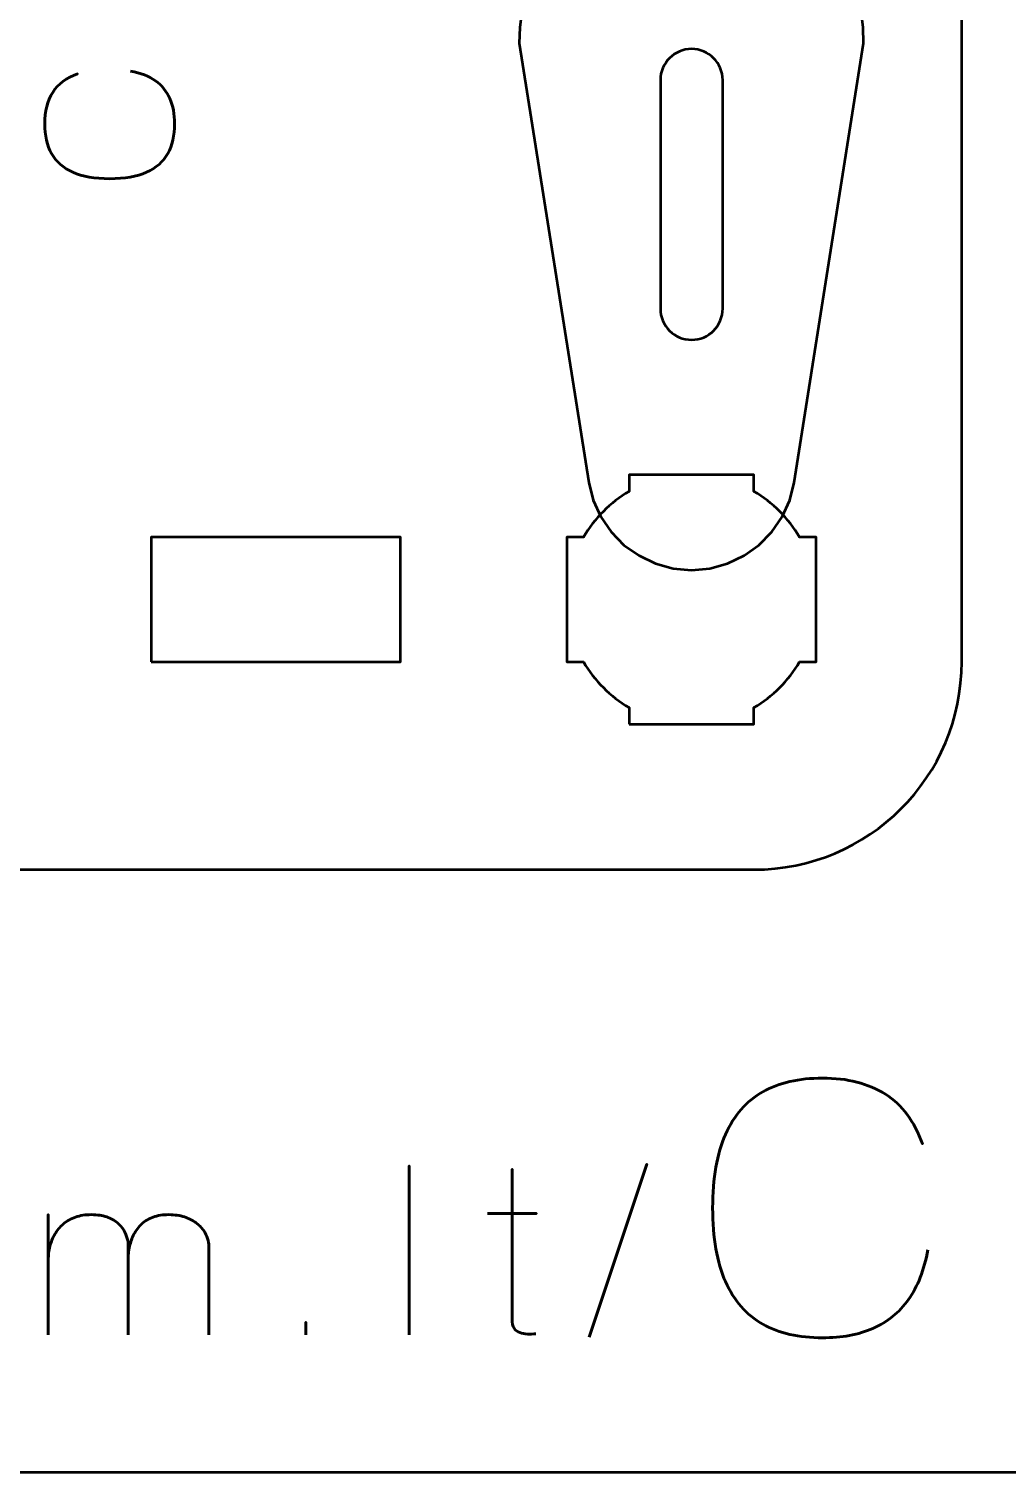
# Model space of a CAD drawing. Header units: centimetres. Extents: x -21 to 0, y -29.7 to 0.
# Drawn here: x -7.094 to -4.741, y -29.7 to -26.227 of the extents above; entities that cross this region are included whole.
import ezdxf

# ---------------------------------------------------------------- set-up
doc = ezdxf.new("R2010")
doc.units = ezdxf.units.CM
doc.header["$MEASUREMENT"] = 0
doc.layers.add('Layer 1', color=7, linetype='Continuous')

msp = doc.modelspace()

# ---------------------------------------------------------------- linework, layer by layer
at = {"layer": 'Layer 1', "color": 22, "lineweight": 53}
msp.add_open_spline([(-21.00003, -29.19995), (-21.00003, -29.19995), (-21.00003, -0.49992), (-21.00003, -0.49992), (-21.00003, -0.49992), (-21.00003, -0.22295), (-20.77694, 0.00004), (-20.49994, 0.00004), (-20.49994, 0.00004), (-20.49994, 0.00004), (-0.50008, 0.00004), (-0.50008, 0.00004), (-0.50008, 0.00004), (-0.22294, 0.00004), (0.00002, -0.22295), (0.00002, -0.49992), (0.00002, -0.49992), (0.00002, -0.49992), (0.00002, -29.19995), (0.00002, -29.19995), (0.00002, -29.19995), (0.00002, -29.47695), (-0.22294, -29.70004), (-0.50008, -29.70004), (-0.50008, -29.70004), (-0.50008, -29.70004), (-20.49994, -29.70004), (-20.49994, -29.70004), (-20.49994, -29.70004), (-20.77694, -29.70004), (-21.00003, -29.47695), (-21.00003, -29.19995)], degree=3, knots=[0, 0, 0, 0, 0.125, 0.125, 0.125, 0.125, 0.25, 0.25, 0.25, 0.25, 0.375, 0.375, 0.375, 0.375, 0.5, 0.5, 0.5, 0.5, 0.625, 0.625, 0.625, 0.625, 0.75, 0.75, 0.75, 0.75, 0.875, 0.875, 0.875, 0.875, 1, 1, 1, 1], dxfattribs=at)
at = {"layer": 'Layer 1', "color": 114, "lineweight": 53}
msp.add_open_spline([(-8.15003, -27.74994), (-8.15003, -27.74994), (-8.15003, -23.45007), (-8.15003, -23.45007), (-8.15003, -23.45007), (-8.15003, -23.17293), (-7.92694, -22.94997), (-7.64994, -22.94997), (-7.64994, -22.94997), (-7.64994, -22.94997), (-5.35007, -22.94997), (-5.35007, -22.94997), (-5.35007, -22.94997), (-5.07293, -22.94997), (-4.84997, -23.17293), (-4.84997, -23.45007), (-4.84997, -23.45007), (-4.84997, -23.45007), (-4.84997, -27.74994), (-4.84997, -27.74994), (-4.84997, -27.74994), (-4.84997, -28.02694), (-5.07293, -28.25003), (-5.35007, -28.25003), (-5.35007, -28.25003), (-5.35007, -28.25003), (-7.64994, -28.25003), (-7.64994, -28.25003), (-7.64994, -28.25003), (-7.92694, -28.25003), (-8.15003, -28.02694), (-8.15003, -27.74994)], degree=3, knots=[0, 0, 0, 0, 0.125, 0.125, 0.125, 0.125, 0.25, 0.25, 0.25, 0.25, 0.375, 0.375, 0.375, 0.375, 0.5, 0.5, 0.5, 0.5, 0.625, 0.625, 0.625, 0.625, 0.75, 0.75, 0.75, 0.75, 0.875, 0.875, 0.875, 0.875, 1, 1, 1, 1], dxfattribs=at)
at = {"layer": 'Layer 1', "color": 30, "lineweight": 53}
for points, knots in [([(-7.2193, -25.35327), (-7.2193, -25.35327), (-6.16182, -25.18613), (-6.16182, -25.18613), (-6.16182, -25.18613), (-6.16182, -25.18613), (-6.123, -25.18692), (-6.123, -25.18692), (-6.123, -25.18692), (-6.123, -25.18692), (-6.08418, -25.19168), (-6.08418, -25.19168), (-6.08418, -25.19168), (-6.08418, -25.19168), (-6.04537, -25.18771), (-6.04537, -25.18771), (-6.04537, -25.18771), (-6.04537, -25.18771), (-6.00815, -25.17504), (-6.00815, -25.17504), (-6.00815, -25.17504), (-6.00815, -25.17504), (-5.97408, -25.15365), (-5.97408, -25.15365), (-5.97408, -25.15365), (-5.97408, -25.15365), (-5.94636, -25.12591), (-5.94636, -25.12591), (-5.94636, -25.12591), (-5.94636, -25.12591), (-5.92577, -25.09266), (-5.92577, -25.09266), (-5.92577, -25.09266), (-5.92577, -25.09266), (-5.9123, -25.05542), (-5.9123, -25.05542), (-5.9123, -25.05542), (-5.9123, -25.05542), (-5.90834, -25.01581), (-5.90834, -25.01581), (-5.90834, -25.01581), (-5.90834, -25.01581), (-5.91309, -24.97701), (-5.91309, -24.97701), (-5.91309, -24.97701), (-5.91309, -24.97701), (-5.91468, -24.9382), (-5.91468, -24.9382), (-5.91468, -24.9382), (-5.91468, -24.9382), (-5.74674, -23.8815), (-5.74674, -23.8815), (-5.74674, -23.8815), (-5.74674, -23.8815), (-5.73645, -23.83871), (-5.73645, -23.83871), (-5.73645, -23.83871), (-5.73645, -23.83871), (-5.71822, -23.79912), (-5.71822, -23.79912), (-5.71822, -23.79912), (-5.71822, -23.79912), (-5.69367, -23.76267), (-5.69367, -23.76267), (-5.69367, -23.76267), (-5.69367, -23.76267), (-5.66278, -23.73099), (-5.66278, -23.73099), (-5.66278, -23.73099), (-5.66278, -23.73099), (-5.62634, -23.70564), (-5.62634, -23.70564), (-5.62634, -23.70564), (-5.62634, -23.70564), (-5.58673, -23.68663), (-5.58673, -23.68663), (-5.58673, -23.68663), (-5.58673, -23.68663), (-5.54396, -23.67475), (-5.54396, -23.67475), (-5.54396, -23.67475), (-5.54396, -23.67475), (-5.50039, -23.67079), (-5.50039, -23.67079), (-5.50039, -23.67079), (-5.50039, -23.67079), (-5.45603, -23.67475), (-5.45603, -23.67475), (-5.45603, -23.67475), (-5.45603, -23.67475), (-5.41326, -23.68663), (-5.41326, -23.68663), (-5.41326, -23.68663), (-5.41326, -23.68663), (-5.37365, -23.70564), (-5.37365, -23.70564), (-5.37365, -23.70564), (-5.37365, -23.70564), (-5.33801, -23.73099), (-5.33801, -23.73099), (-5.33801, -23.73099), (-5.33801, -23.73099), (-5.30712, -23.76267), (-5.30712, -23.76267), (-5.30712, -23.76267), (-5.30712, -23.76267), (-5.28177, -23.79912), (-5.28177, -23.79912), (-5.28177, -23.79912), (-5.28177, -23.79912), (-5.26355, -23.83871), (-5.26355, -23.83871), (-5.26355, -23.83871), (-5.26355, -23.83871), (-5.25325, -23.8815), (-5.25325, -23.8815), (-5.25325, -23.8815), (-5.25325, -23.8815), (-5.08611, -24.9382), (-5.08611, -24.9382), (-5.08611, -24.9382), (-5.08611, -24.9382), (-5.08691, -24.97701), (-5.08691, -24.97701), (-5.08691, -24.97701), (-5.08691, -24.97701), (-5.09166, -25.01581), (-5.09166, -25.01581), (-5.09166, -25.01581), (-5.09166, -25.01581), (-5.08769, -25.05542), (-5.08769, -25.05542), (-5.08769, -25.05542), (-5.08769, -25.05542), (-5.07423, -25.09266), (-5.07423, -25.09266), (-5.07423, -25.09266), (-5.07423, -25.09266), (-5.05364, -25.12591), (-5.05364, -25.12591), (-5.05364, -25.12591), (-5.05364, -25.12591), (-5.02591, -25.15365), (-5.02591, -25.15365), (-5.02591, -25.15365), (-5.02591, -25.15365), (-4.99264, -25.17504), (-4.99264, -25.17504), (-4.99264, -25.17504), (-4.99264, -25.17504), (-4.95541, -25.18771), (-4.95541, -25.18771), (-4.95541, -25.18771), (-4.95541, -25.18771), (-4.91581, -25.19168), (-4.91581, -25.19168), (-4.91581, -25.19168), (-4.91581, -25.19168), (-4.87699, -25.18692), (-4.87699, -25.18692), (-4.87699, -25.18692), (-4.87699, -25.18692), (-4.84997, -25.18637), (-4.84997, -25.18637), (-4.84997, -25.18637), (-4.84997, -25.18637), (-4.84997, -26.01365), (-4.84997, -26.01365), (-4.84997, -26.01365), (-4.84997, -26.01365), (-4.87699, -26.0131), (-4.87699, -26.0131), (-4.87699, -26.0131), (-4.87699, -26.0131), (-4.91581, -26.00835), (-4.91581, -26.00835), (-4.91581, -26.00835), (-4.91581, -26.00835), (-4.95541, -26.01231), (-4.95541, -26.01231), (-4.95541, -26.01231), (-4.95541, -26.01231), (-4.99264, -26.02498), (-4.99264, -26.02498), (-4.99264, -26.02498), (-4.99264, -26.02498), (-5.02591, -26.04637), (-5.02591, -26.04637), (-5.02591, -26.04637), (-5.02591, -26.04637), (-5.05364, -26.0741), (-5.05364, -26.0741), (-5.05364, -26.0741), (-5.05364, -26.0741), (-5.07423, -26.10737), (-5.07423, -26.10737), (-5.07423, -26.10737), (-5.07423, -26.10737), (-5.08769, -26.14459), (-5.08769, -26.14459), (-5.08769, -26.14459), (-5.08769, -26.14459), (-5.09166, -26.1842), (-5.09166, -26.1842), (-5.09166, -26.1842), (-5.09166, -26.1842), (-5.08691, -26.22301), (-5.08691, -26.22301), (-5.08691, -26.22301), (-5.08691, -26.22301), (-5.08611, -26.26103), (-5.08611, -26.26103), (-5.08611, -26.26103), (-5.08611, -26.26103), (-5.25325, -27.31851), (-5.25325, -27.31851), (-5.25325, -27.31851), (-5.25325, -27.31851), (-5.26355, -27.36128), (-5.26355, -27.36128), (-5.26355, -27.36128), (-5.26355, -27.36128), (-5.28177, -27.40089), (-5.28177, -27.40089), (-5.28177, -27.40089), (-5.28177, -27.40089), (-5.30712, -27.43733), (-5.30712, -27.43733), (-5.30712, -27.43733), (-5.30712, -27.43733), (-5.33801, -27.46901), (-5.33801, -27.46901), (-5.33801, -27.46901), (-5.33801, -27.46901), (-5.37365, -27.49436), (-5.37365, -27.49436), (-5.37365, -27.49436), (-5.37365, -27.49436), (-5.41326, -27.51336), (-5.41326, -27.51336), (-5.41326, -27.51336), (-5.41326, -27.51336), (-5.45603, -27.52526), (-5.45603, -27.52526), (-5.45603, -27.52526), (-5.45603, -27.52526), (-5.50039, -27.52922), (-5.50039, -27.52922), (-5.50039, -27.52922), (-5.50039, -27.52922), (-5.54396, -27.52526), (-5.54396, -27.52526), (-5.54396, -27.52526), (-5.54396, -27.52526), (-5.58673, -27.51336), (-5.58673, -27.51336), (-5.58673, -27.51336), (-5.58673, -27.51336), (-5.62634, -27.49436), (-5.62634, -27.49436), (-5.62634, -27.49436), (-5.62634, -27.49436), (-5.66278, -27.46901), (-5.66278, -27.46901), (-5.66278, -27.46901), (-5.66278, -27.46901), (-5.69367, -27.43733), (-5.69367, -27.43733), (-5.69367, -27.43733), (-5.69367, -27.43733), (-5.71822, -27.40089), (-5.71822, -27.40089), (-5.71822, -27.40089), (-5.71822, -27.40089), (-5.73645, -27.36128), (-5.73645, -27.36128), (-5.73645, -27.36128), (-5.73645, -27.36128), (-5.74674, -27.31851), (-5.74674, -27.31851), (-5.74674, -27.31851), (-5.74674, -27.31851), (-5.91468, -26.26103), (-5.91468, -26.26103), (-5.91468, -26.26103), (-5.91468, -26.26103), (-5.91309, -26.22301), (-5.91309, -26.22301), (-5.91309, -26.22301), (-5.91309, -26.22301), (-5.90834, -26.1842), (-5.90834, -26.1842), (-5.90834, -26.1842), (-5.90834, -26.1842), (-5.9123, -26.14459), (-5.9123, -26.14459), (-5.9123, -26.14459), (-5.9123, -26.14459), (-5.92577, -26.10737), (-5.92577, -26.10737), (-5.92577, -26.10737), (-5.92577, -26.10737), (-5.94636, -26.0741), (-5.94636, -26.0741), (-5.94636, -26.0741), (-5.94636, -26.0741), (-5.97408, -26.04637), (-5.97408, -26.04637), (-5.97408, -26.04637), (-5.97408, -26.04637), (-6.00815, -26.02498), (-6.00815, -26.02498), (-6.00815, -26.02498), (-6.00815, -26.02498), (-6.04537, -26.01231), (-6.04537, -26.01231), (-6.04537, -26.01231), (-6.04537, -26.01231), (-6.08418, -26.00835), (-6.08418, -26.00835), (-6.08418, -26.00835), (-6.08418, -26.00835), (-6.123, -26.0131), (-6.123, -26.0131), (-6.123, -26.0131), (-6.123, -26.0131), (-6.16182, -26.01389), (-6.16182, -26.01389), (-6.16182, -26.01389), (-6.16182, -26.01389), (-7.2193, -25.84676), (-7.2193, -25.84676), (-7.2193, -25.84676), (-7.2193, -25.84676), (-7.26207, -25.83646), (-7.26207, -25.83646), (-7.26207, -25.83646), (-7.26207, -25.83646), (-7.30247, -25.81824), (-7.30247, -25.81824), (-7.30247, -25.81824), (-7.30247, -25.81824), (-7.33891, -25.79289), (-7.33891, -25.79289), (-7.33891, -25.79289), (-7.33891, -25.79289), (-7.3698, -25.762), (-7.3698, -25.762), (-7.3698, -25.762), (-7.3698, -25.762), (-7.39594, -25.72636), (-7.39594, -25.72636), (-7.39594, -25.72636), (-7.39594, -25.72636), (-7.41416, -25.68675), (-7.41416, -25.68675), (-7.41416, -25.68675), (-7.41416, -25.68675), (-7.42604, -25.64396), (-7.42604, -25.64396), (-7.42604, -25.64396), (-7.42604, -25.64396), (-7.43, -25.59961), (-7.43, -25.59961), (-7.43, -25.59961), (-7.43, -25.59961), (-7.42604, -25.55604), (-7.42604, -25.55604), (-7.42604, -25.55604), (-7.42604, -25.55604), (-7.41416, -25.51327), (-7.41416, -25.51327), (-7.41416, -25.51327), (-7.41416, -25.51327), (-7.39594, -25.47366), (-7.39594, -25.47366), (-7.39594, -25.47366), (-7.39594, -25.47366), (-7.3698, -25.43802), (-7.3698, -25.43802), (-7.3698, -25.43802), (-7.3698, -25.43802), (-7.33891, -25.40713), (-7.33891, -25.40713), (-7.33891, -25.40713), (-7.33891, -25.40713), (-7.30247, -25.38177), (-7.30247, -25.38177), (-7.30247, -25.38177), (-7.30247, -25.38177), (-7.26207, -25.36356), (-7.26207, -25.36356), (-7.26207, -25.36356), (-7.26207, -25.36356), (-7.2193, -25.35327), (-7.2193, -25.35327)], [0, 0, 0, 0, 0.010101, 0.010101, 0.010101, 0.010101, 0.020202, 0.020202, 0.020202, 0.020202, 0.030303, 0.030303, 0.030303, 0.030303, 0.040404, 0.040404, 0.040404, 0.040404, 0.0505051, 0.0505051, 0.0505051, 0.0505051, 0.0606061, 0.0606061, 0.0606061, 0.0606061, 0.0707071, 0.0707071, 0.0707071, 0.0707071, 0.0808081, 0.0808081, 0.0808081, 0.0808081, 0.0909091, 0.0909091, 0.0909091, 0.0909091, 0.1010101, 0.1010101, 0.1010101, 0.1010101, 0.1111111, 0.1111111, 0.1111111, 0.1111111, 0.1212121, 0.1212121, 0.1212121, 0.1212121, 0.1313131, 0.1313131, 0.1313131, 0.1313131, 0.1414141, 0.1414141, 0.1414141, 0.1414141, 0.1515152, 0.1515152, 0.1515152, 0.1515152, 0.1616162, 0.1616162, 0.1616162, 0.1616162, 0.1717172, 0.1717172, 0.1717172, 0.1717172, 0.1818182, 0.1818182, 0.1818182, 0.1818182, 0.1919192, 0.1919192, 0.1919192, 0.1919192, 0.2020202, 0.2020202, 0.2020202, 0.2020202, 0.2121212, 0.2121212, 0.2121212, 0.2121212, 0.2222222, 0.2222222, 0.2222222, 0.2222222, 0.2323232, 0.2323232, 0.2323232, 0.2323232, 0.2424242, 0.2424242, 0.2424242, 0.2424242, 0.2525253, 0.2525253, 0.2525253, 0.2525253, 0.2626263, 0.2626263, 0.2626263, 0.2626263, 0.2727273, 0.2727273, 0.2727273, 0.2727273, 0.2828283, 0.2828283, 0.2828283, 0.2828283, 0.2929293, 0.2929293, 0.2929293, 0.2929293, 0.3030303, 0.3030303, 0.3030303, 0.3030303, 0.3131313, 0.3131313, 0.3131313, 0.3131313, 0.3232323, 0.3232323, 0.3232323, 0.3232323, 0.3333333, 0.3333333, 0.3333333, 0.3333333, 0.3434343, 0.3434343, 0.3434343, 0.3434343, 0.3535354, 0.3535354, 0.3535354, 0.3535354, 0.3636364, 0.3636364, 0.3636364, 0.3636364, 0.3737374, 0.3737374, 0.3737374, 0.3737374, 0.3838384, 0.3838384, 0.3838384, 0.3838384, 0.3939394, 0.3939394, 0.3939394, 0.3939394, 0.4040404, 0.4040404, 0.4040404, 0.4040404, 0.4141414, 0.4141414, 0.4141414, 0.4141414, 0.4242424, 0.4242424, 0.4242424, 0.4242424, 0.4343434, 0.4343434, 0.4343434, 0.4343434, 0.4444444, 0.4444444, 0.4444444, 0.4444444, 0.4545455, 0.4545455, 0.4545455, 0.4545455, 0.4646465, 0.4646465, 0.4646465, 0.4646465, 0.4747475, 0.4747475, 0.4747475, 0.4747475, 0.4848485, 0.4848485, 0.4848485, 0.4848485, 0.4949495, 0.4949495, 0.4949495, 0.4949495, 0.5050505, 0.5050505, 0.5050505, 0.5050505, 0.5151515, 0.5151515, 0.5151515, 0.5151515, 0.5252525, 0.5252525, 0.5252525, 0.5252525, 0.5353535, 0.5353535, 0.5353535, 0.5353535, 0.5454545, 0.5454545, 0.5454545, 0.5454545, 0.5555556, 0.5555556, 0.5555556, 0.5555556, 0.5656566, 0.5656566, 0.5656566, 0.5656566, 0.5757576, 0.5757576, 0.5757576, 0.5757576, 0.5858586, 0.5858586, 0.5858586, 0.5858586, 0.5959596, 0.5959596, 0.5959596, 0.5959596, 0.6060606, 0.6060606, 0.6060606, 0.6060606, 0.6161616, 0.6161616, 0.6161616, 0.6161616, 0.6262626, 0.6262626, 0.6262626, 0.6262626, 0.6363636, 0.6363636, 0.6363636, 0.6363636, 0.6464646, 0.6464646, 0.6464646, 0.6464646, 0.6565657, 0.6565657, 0.6565657, 0.6565657, 0.6666667, 0.6666667, 0.6666667, 0.6666667, 0.6767677, 0.6767677, 0.6767677, 0.6767677, 0.6868687, 0.6868687, 0.6868687, 0.6868687, 0.6969697, 0.6969697, 0.6969697, 0.6969697, 0.7070707, 0.7070707, 0.7070707, 0.7070707, 0.7171717, 0.7171717, 0.7171717, 0.7171717, 0.7272727, 0.7272727, 0.7272727, 0.7272727, 0.7373737, 0.7373737, 0.7373737, 0.7373737, 0.7474747, 0.7474747, 0.7474747, 0.7474747, 0.7575758, 0.7575758, 0.7575758, 0.7575758, 0.7676768, 0.7676768, 0.7676768, 0.7676768, 0.7777778, 0.7777778, 0.7777778, 0.7777778, 0.7878788, 0.7878788, 0.7878788, 0.7878788, 0.7979798, 0.7979798, 0.7979798, 0.7979798, 0.8080808, 0.8080808, 0.8080808, 0.8080808, 0.8181818, 0.8181818, 0.8181818, 0.8181818, 0.8282828, 0.8282828, 0.8282828, 0.8282828, 0.8383838, 0.8383838, 0.8383838, 0.8383838, 0.8484848, 0.8484848, 0.8484848, 0.8484848, 0.8585859, 0.8585859, 0.8585859, 0.8585859, 0.8686869, 0.8686869, 0.8686869, 0.8686869, 0.8787879, 0.8787879, 0.8787879, 0.8787879, 0.8888889, 0.8888889, 0.8888889, 0.8888889, 0.8989899, 0.8989899, 0.8989899, 0.8989899, 0.9090909, 0.9090909, 0.9090909, 0.9090909, 0.9191919, 0.9191919, 0.9191919, 0.9191919, 0.9292929, 0.9292929, 0.9292929, 0.9292929, 0.9393939, 0.9393939, 0.9393939, 0.9393939, 0.9494949, 0.9494949, 0.9494949, 0.9494949, 0.959596, 0.959596, 0.959596, 0.959596, 0.969697, 0.969697, 0.969697, 0.969697, 0.979798, 0.979798, 0.979798, 0.979798, 0.989899, 0.989899, 0.989899, 0.989899, 1, 1, 1, 1]), ([(-6.84963, -26.32816), (-6.82543, -26.33268), (-6.80546, -26.34058), (-6.7898, -26.35166), (-6.7898, -26.35166), (-6.7742, -26.3628), (-6.76263, -26.37706), (-6.75508, -26.39441), (-6.75508, -26.39441), (-6.74753, -26.4117), (-6.74372, -26.43202), (-6.74379, -26.45516), (-6.74379, -26.45516), (-6.74372, -26.48331), (-6.74916, -26.50723), (-6.76023, -26.52685), (-6.76023, -26.52685), (-6.77124, -26.54646), (-6.78824, -26.56142), (-6.81131, -26.57172), (-6.81131, -26.57172), (-6.83439, -26.58202), (-6.86395, -26.58717), (-6.9, -26.58724), (-6.9, -26.58724), (-6.93591, -26.58717), (-6.96541, -26.58202), (-6.98848, -26.57172), (-6.98848, -26.57172), (-7.01155, -26.56142), (-7.02862, -26.54646), (-7.0397, -26.52685), (-7.0397, -26.52685), (-7.05078, -26.50723), (-7.05628, -26.48331), (-7.05621, -26.45516), (-7.05621, -26.45516), (-7.05628, -26.42503), (-7.04986, -26.39978), (-7.03695, -26.37946), (-7.03695, -26.37946), (-7.02404, -26.35921), (-7.00407, -26.34432), (-6.97705, -26.33494), (-6.97705, -26.33494), (-7.00407, -26.34432), (-7.02404, -26.35921), (-7.03695, -26.37946), (-7.03695, -26.37946), (-7.04986, -26.39978), (-7.05628, -26.42503), (-7.05621, -26.45516), (-7.05621, -26.45516), (-7.05628, -26.48331), (-7.05078, -26.50723), (-7.0397, -26.52685), (-7.0397, -26.52685), (-7.02862, -26.54646), (-7.01155, -26.56142), (-6.98848, -26.57172), (-6.98848, -26.57172), (-6.96541, -26.58202), (-6.93591, -26.58717), (-6.9, -26.58724), (-6.9, -26.58724), (-6.86395, -26.58717), (-6.83439, -26.58202), (-6.81131, -26.57172), (-6.81131, -26.57172), (-6.78824, -26.56142), (-6.77124, -26.54646), (-6.76023, -26.52685), (-6.76023, -26.52685), (-6.74916, -26.50723), (-6.74372, -26.48331), (-6.74379, -26.45516), (-6.74379, -26.45516), (-6.74372, -26.43202), (-6.74753, -26.4117), (-6.75508, -26.39441), (-6.75508, -26.39441), (-6.76263, -26.37706), (-6.7742, -26.3628), (-6.7898, -26.35166), (-6.7898, -26.35166), (-6.80546, -26.34058), (-6.82543, -26.33268), (-6.84963, -26.32816)], [0, 0, 0, 0, 0.0454545, 0.0454545, 0.0454545, 0.0454545, 0.0909091, 0.0909091, 0.0909091, 0.0909091, 0.1363636, 0.1363636, 0.1363636, 0.1363636, 0.1818182, 0.1818182, 0.1818182, 0.1818182, 0.2272727, 0.2272727, 0.2272727, 0.2272727, 0.2727273, 0.2727273, 0.2727273, 0.2727273, 0.3181818, 0.3181818, 0.3181818, 0.3181818, 0.3636364, 0.3636364, 0.3636364, 0.3636364, 0.4090909, 0.4090909, 0.4090909, 0.4090909, 0.4545455, 0.4545455, 0.4545455, 0.4545455, 0.5, 0.5, 0.5, 0.5, 0.5454545, 0.5454545, 0.5454545, 0.5454545, 0.5909091, 0.5909091, 0.5909091, 0.5909091, 0.6363636, 0.6363636, 0.6363636, 0.6363636, 0.6818182, 0.6818182, 0.6818182, 0.6818182, 0.7272727, 0.7272727, 0.7272727, 0.7272727, 0.7727273, 0.7727273, 0.7727273, 0.7727273, 0.8181818, 0.8181818, 0.8181818, 0.8181818, 0.8636364, 0.8636364, 0.8636364, 0.8636364, 0.9090909, 0.9090909, 0.9090909, 0.9090909, 0.9545455, 0.9545455, 0.9545455, 0.9545455, 1, 1, 1, 1]), ([(-4.93113, -29.16503), (-4.94016, -29.21343), (-4.95596, -29.25336), (-4.97812, -29.28469), (-4.97812, -29.28469), (-5.00041, -29.31587), (-5.02892, -29.33902), (-5.06363, -29.35412), (-5.06363, -29.35412), (-5.0982, -29.36921), (-5.13884, -29.37683), (-5.18513, -29.37669), (-5.18513, -29.37669), (-5.24143, -29.37683), (-5.28927, -29.36597), (-5.3285, -29.34381), (-5.3285, -29.34381), (-5.36773, -29.3218), (-5.39764, -29.28779), (-5.41825, -29.24165), (-5.41825, -29.24165), (-5.43885, -29.19551), (-5.44915, -29.13638), (-5.44929, -29.06427), (-5.44929, -29.06427), (-5.44915, -28.99245), (-5.43885, -28.93346), (-5.41825, -28.88732), (-5.41825, -28.88732), (-5.39764, -28.84117), (-5.36773, -28.80703), (-5.3285, -28.78487), (-5.3285, -28.78487), (-5.28927, -28.76272), (-5.24143, -28.75171), (-5.18513, -28.75185), (-5.18513, -28.75185), (-5.12487, -28.75171), (-5.07436, -28.76455), (-5.03372, -28.79037), (-5.03372, -28.79037), (-4.99322, -28.8162), (-4.96344, -28.85613), (-4.94467, -28.91018), (-4.94467, -28.91018), (-4.96344, -28.85613), (-4.99322, -28.8162), (-5.03372, -28.79037), (-5.03372, -28.79037), (-5.07436, -28.76455), (-5.12487, -28.75171), (-5.18513, -28.75185), (-5.18513, -28.75185), (-5.24143, -28.75171), (-5.28927, -28.76272), (-5.3285, -28.78487), (-5.3285, -28.78487), (-5.36773, -28.80703), (-5.39764, -28.84117), (-5.41825, -28.88732), (-5.41825, -28.88732), (-5.43885, -28.93346), (-5.44915, -28.99245), (-5.44929, -29.06427), (-5.44929, -29.06427), (-5.44915, -29.13638), (-5.43885, -29.19551), (-5.41825, -29.24165), (-5.41825, -29.24165), (-5.39764, -29.28779), (-5.36773, -29.3218), (-5.3285, -29.34381), (-5.3285, -29.34381), (-5.28927, -29.36597), (-5.24143, -29.37683), (-5.18513, -29.37669), (-5.18513, -29.37669), (-5.13884, -29.37683), (-5.0982, -29.36921), (-5.06363, -29.35412), (-5.06363, -29.35412), (-5.02892, -29.33902), (-5.00041, -29.31587), (-4.97812, -29.28469), (-4.97812, -29.28469), (-4.95596, -29.25336), (-4.94016, -29.21343), (-4.93113, -29.16503)], [0, 0, 0, 0, 0.0454545, 0.0454545, 0.0454545, 0.0454545, 0.0909091, 0.0909091, 0.0909091, 0.0909091, 0.1363636, 0.1363636, 0.1363636, 0.1363636, 0.1818182, 0.1818182, 0.1818182, 0.1818182, 0.2272727, 0.2272727, 0.2272727, 0.2272727, 0.2727273, 0.2727273, 0.2727273, 0.2727273, 0.3181818, 0.3181818, 0.3181818, 0.3181818, 0.3636364, 0.3636364, 0.3636364, 0.3636364, 0.4090909, 0.4090909, 0.4090909, 0.4090909, 0.4545455, 0.4545455, 0.4545455, 0.4545455, 0.5, 0.5, 0.5, 0.5, 0.5454545, 0.5454545, 0.5454545, 0.5454545, 0.5909091, 0.5909091, 0.5909091, 0.5909091, 0.6363636, 0.6363636, 0.6363636, 0.6363636, 0.6818182, 0.6818182, 0.6818182, 0.6818182, 0.7272727, 0.7272727, 0.7272727, 0.7272727, 0.7727273, 0.7727273, 0.7727273, 0.7727273, 0.8181818, 0.8181818, 0.8181818, 0.8181818, 0.8636364, 0.8636364, 0.8636364, 0.8636364, 0.9090909, 0.9090909, 0.9090909, 0.9090909, 0.9545455, 0.9545455, 0.9545455, 0.9545455, 1, 1, 1, 1]), ([(-6.17912, -29.36992), (-6.17912, -29.36992), (-6.17912, -28.96296), (-6.17912, -28.96296), (-6.17912, -28.96296), (-6.17912, -28.96296), (-6.17912, -29.36992), (-6.17912, -29.36992)], [0, 0, 0, 0, 0.5, 0.5, 0.5, 0.5, 1, 1, 1, 1]), ([(-5.74619, -29.37556), (-5.74619, -29.37556), (-5.6079, -28.95901), (-5.6079, -28.95901), (-5.6079, -28.95901), (-5.6079, -28.95901), (-5.74619, -29.37556), (-5.74619, -29.37556)], [0, 0, 0, 0, 0.5, 0.5, 0.5, 0.5, 1, 1, 1, 1]), ([(-5.87432, -29.3671), (-5.88128, -29.36766), (-5.88824, -29.36785), (-5.89502, -29.36766), (-5.89502, -29.36766), (-5.90179, -29.36747), (-5.90791, -29.36644), (-5.91346, -29.36437), (-5.91346, -29.36437), (-5.91901, -29.36239), (-5.92343, -29.35882), (-5.92681, -29.35374), (-5.92681, -29.35374), (-5.93011, -29.34866), (-5.9318, -29.34142), (-5.93189, -29.3321), (-5.93189, -29.3321), (-5.93189, -29.32768), (-5.93189, -29.32016), (-5.93189, -29.30962), (-5.93189, -29.30962), (-5.93189, -29.29899), (-5.93189, -29.28619), (-5.93189, -29.27105), (-5.93189, -29.27105), (-5.93189, -29.2559), (-5.93189, -29.23935), (-5.93189, -29.22138), (-5.93189, -29.22138), (-5.93189, -29.20341), (-5.93189, -29.18488), (-5.93189, -29.16569), (-5.93189, -29.16569), (-5.93189, -29.1465), (-5.93189, -29.12759), (-5.93189, -29.10887), (-5.93189, -29.10887), (-5.93189, -29.09015), (-5.93189, -29.07255), (-5.93189, -29.056), (-5.93189, -29.056), (-5.93189, -29.03944), (-5.93189, -29.02476), (-5.93189, -29.01207), (-5.93189, -29.01207), (-5.93189, -28.99927), (-5.93189, -28.9893), (-5.93189, -28.98196), (-5.93189, -28.98196), (-5.93189, -28.97472), (-5.93189, -28.97095), (-5.93189, -28.97086), (-5.93189, -28.97086), (-5.93189, -28.97095), (-5.93189, -28.97472), (-5.93189, -28.98196), (-5.93189, -28.98196), (-5.93189, -28.9893), (-5.93189, -28.99927), (-5.93189, -29.01207), (-5.93189, -29.01207), (-5.93189, -29.02476), (-5.93189, -29.03944), (-5.93189, -29.056), (-5.93189, -29.056), (-5.93189, -29.07255), (-5.93189, -29.09015), (-5.93189, -29.10887), (-5.93189, -29.10887), (-5.93189, -29.12759), (-5.93189, -29.1465), (-5.93189, -29.16569), (-5.93189, -29.16569), (-5.93189, -29.18488), (-5.93189, -29.20341), (-5.93189, -29.22138), (-5.93189, -29.22138), (-5.93189, -29.23935), (-5.93189, -29.2559), (-5.93189, -29.27105), (-5.93189, -29.27105), (-5.93189, -29.28619), (-5.93189, -29.29899), (-5.93189, -29.30962), (-5.93189, -29.30962), (-5.93189, -29.32016), (-5.93189, -29.32768), (-5.93189, -29.3321), (-5.93189, -29.3321), (-5.9318, -29.34142), (-5.93011, -29.34866), (-5.92681, -29.35374), (-5.92681, -29.35374), (-5.92343, -29.35882), (-5.91901, -29.36239), (-5.91346, -29.36437), (-5.91346, -29.36437), (-5.90791, -29.36644), (-5.90179, -29.36747), (-5.89502, -29.36766), (-5.89502, -29.36766), (-5.88824, -29.36785), (-5.88128, -29.36766), (-5.87432, -29.3671)], [0, 0, 0, 0, 0.0384615, 0.0384615, 0.0384615, 0.0384615, 0.0769231, 0.0769231, 0.0769231, 0.0769231, 0.1153846, 0.1153846, 0.1153846, 0.1153846, 0.1538462, 0.1538462, 0.1538462, 0.1538462, 0.1923077, 0.1923077, 0.1923077, 0.1923077, 0.2307692, 0.2307692, 0.2307692, 0.2307692, 0.2692308, 0.2692308, 0.2692308, 0.2692308, 0.3076923, 0.3076923, 0.3076923, 0.3076923, 0.3461538, 0.3461538, 0.3461538, 0.3461538, 0.3846154, 0.3846154, 0.3846154, 0.3846154, 0.4230769, 0.4230769, 0.4230769, 0.4230769, 0.4615385, 0.4615385, 0.4615385, 0.4615385, 0.5, 0.5, 0.5, 0.5, 0.5384615, 0.5384615, 0.5384615, 0.5384615, 0.5769231, 0.5769231, 0.5769231, 0.5769231, 0.6153846, 0.6153846, 0.6153846, 0.6153846, 0.6538462, 0.6538462, 0.6538462, 0.6538462, 0.6923077, 0.6923077, 0.6923077, 0.6923077, 0.7307692, 0.7307692, 0.7307692, 0.7307692, 0.7692308, 0.7692308, 0.7692308, 0.7692308, 0.8076923, 0.8076923, 0.8076923, 0.8076923, 0.8461538, 0.8461538, 0.8461538, 0.8461538, 0.8846154, 0.8846154, 0.8846154, 0.8846154, 0.9230769, 0.9230769, 0.9230769, 0.9230769, 0.9615385, 0.9615385, 0.9615385, 0.9615385, 1, 1, 1, 1]), ([(-6.85533, -29.36992), (-6.85533, -29.36983), (-6.85533, -29.3671), (-6.85533, -29.36174), (-6.85533, -29.36174), (-6.85533, -29.35647), (-6.85533, -29.34922), (-6.85533, -29.3401), (-6.85533, -29.3401), (-6.85533, -29.33088), (-6.85533, -29.32053), (-6.85533, -29.30887), (-6.85533, -29.30887), (-6.85533, -29.2973), (-6.85533, -29.28516), (-6.85533, -29.27237), (-6.85533, -29.27237), (-6.85533, -29.25967), (-6.85533, -29.24715), (-6.85533, -29.23474), (-6.85533, -29.23474), (-6.85533, -29.22232), (-6.85533, -29.21065), (-6.85533, -29.19993), (-6.85533, -29.19993), (-6.85533, -29.18911), (-6.85533, -29.17989), (-6.85533, -29.17208), (-6.85533, -29.17208), (-6.85533, -29.16437), (-6.85533, -29.15882), (-6.85533, -29.15543), (-6.85533, -29.15543), (-6.85523, -29.15016), (-6.85608, -29.14424), (-6.85768, -29.13775), (-6.85768, -29.13775), (-6.85928, -29.13116), (-6.86201, -29.12458), (-6.86586, -29.11799), (-6.86586, -29.11799), (-6.86972, -29.11131), (-6.87508, -29.1052), (-6.88176, -29.09955), (-6.88176, -29.09955), (-6.88853, -29.09391), (-6.897, -29.08939), (-6.90716, -29.08591), (-6.90716, -29.08591), (-6.91742, -29.08243), (-6.92964, -29.08055), (-6.94394, -29.08036), (-6.94394, -29.08036), (-6.95824, -29.08036), (-6.97104, -29.08234), (-6.98223, -29.08629), (-6.98223, -29.08629), (-6.99352, -29.09033), (-7.00321, -29.09588), (-7.01149, -29.10294), (-7.01149, -29.10294), (-7.01967, -29.11), (-7.02654, -29.11809), (-7.0319, -29.1273), (-7.0319, -29.1273), (-7.03726, -29.13643), (-7.04122, -29.14612), (-7.04385, -29.15647), (-7.04385, -29.15647), (-7.04648, -29.16672), (-7.0478, -29.17716), (-7.0478, -29.18761), (-7.0478, -29.18761), (-7.0478, -29.17716), (-7.04648, -29.16672), (-7.04385, -29.15647), (-7.04385, -29.15647), (-7.04122, -29.14612), (-7.03726, -29.13643), (-7.0319, -29.1273), (-7.0319, -29.1273), (-7.02654, -29.11809), (-7.01967, -29.11), (-7.01149, -29.10294), (-7.01149, -29.10294), (-7.00321, -29.09588), (-6.99352, -29.09033), (-6.98223, -29.08629), (-6.98223, -29.08629), (-6.97104, -29.08234), (-6.95824, -29.08036), (-6.94394, -29.08036), (-6.94394, -29.08036), (-6.92964, -29.08055), (-6.91742, -29.08243), (-6.90716, -29.08591), (-6.90716, -29.08591), (-6.897, -29.08939), (-6.88853, -29.09391), (-6.88176, -29.09955), (-6.88176, -29.09955), (-6.87508, -29.1052), (-6.86972, -29.11131), (-6.86586, -29.11799), (-6.86586, -29.11799), (-6.86201, -29.12458), (-6.85928, -29.13116), (-6.85768, -29.13775), (-6.85768, -29.13775), (-6.85608, -29.14424), (-6.85523, -29.15016), (-6.85533, -29.15543), (-6.85533, -29.15543), (-6.85533, -29.15882), (-6.85533, -29.16437), (-6.85533, -29.17208), (-6.85533, -29.17208), (-6.85533, -29.17989), (-6.85533, -29.18911), (-6.85533, -29.19993), (-6.85533, -29.19993), (-6.85533, -29.21065), (-6.85533, -29.22232), (-6.85533, -29.23474), (-6.85533, -29.23474), (-6.85533, -29.24715), (-6.85533, -29.25967), (-6.85533, -29.27237), (-6.85533, -29.27237), (-6.85533, -29.28516), (-6.85533, -29.2973), (-6.85533, -29.30887), (-6.85533, -29.30887), (-6.85533, -29.32053), (-6.85533, -29.33088), (-6.85533, -29.3401), (-6.85533, -29.3401), (-6.85533, -29.34922), (-6.85533, -29.35647), (-6.85533, -29.36174), (-6.85533, -29.36174), (-6.85533, -29.3671), (-6.85533, -29.36983), (-6.85533, -29.36992)], [0, 0, 0, 0, 0.0277778, 0.0277778, 0.0277778, 0.0277778, 0.0555556, 0.0555556, 0.0555556, 0.0555556, 0.0833333, 0.0833333, 0.0833333, 0.0833333, 0.1111111, 0.1111111, 0.1111111, 0.1111111, 0.1388889, 0.1388889, 0.1388889, 0.1388889, 0.1666667, 0.1666667, 0.1666667, 0.1666667, 0.1944444, 0.1944444, 0.1944444, 0.1944444, 0.2222222, 0.2222222, 0.2222222, 0.2222222, 0.25, 0.25, 0.25, 0.25, 0.2777778, 0.2777778, 0.2777778, 0.2777778, 0.3055556, 0.3055556, 0.3055556, 0.3055556, 0.3333333, 0.3333333, 0.3333333, 0.3333333, 0.3611111, 0.3611111, 0.3611111, 0.3611111, 0.3888889, 0.3888889, 0.3888889, 0.3888889, 0.4166667, 0.4166667, 0.4166667, 0.4166667, 0.4444444, 0.4444444, 0.4444444, 0.4444444, 0.4722222, 0.4722222, 0.4722222, 0.4722222, 0.5, 0.5, 0.5, 0.5, 0.5277778, 0.5277778, 0.5277778, 0.5277778, 0.5555556, 0.5555556, 0.5555556, 0.5555556, 0.5833333, 0.5833333, 0.5833333, 0.5833333, 0.6111111, 0.6111111, 0.6111111, 0.6111111, 0.6388889, 0.6388889, 0.6388889, 0.6388889, 0.6666667, 0.6666667, 0.6666667, 0.6666667, 0.6944444, 0.6944444, 0.6944444, 0.6944444, 0.7222222, 0.7222222, 0.7222222, 0.7222222, 0.75, 0.75, 0.75, 0.75, 0.7777778, 0.7777778, 0.7777778, 0.7777778, 0.8055556, 0.8055556, 0.8055556, 0.8055556, 0.8333333, 0.8333333, 0.8333333, 0.8333333, 0.8611111, 0.8611111, 0.8611111, 0.8611111, 0.8888889, 0.8888889, 0.8888889, 0.8888889, 0.9166667, 0.9166667, 0.9166667, 0.9166667, 0.9444444, 0.9444444, 0.9444444, 0.9444444, 0.9722222, 0.9722222, 0.9722222, 0.9722222, 1, 1, 1, 1]), ([(-7.0478, -29.36992), (-7.0478, -29.36992), (-7.0478, -29.08036), (-7.0478, -29.08036), (-7.0478, -29.08036), (-7.0478, -29.08036), (-7.0478, -29.36992), (-7.0478, -29.36992)], [0, 0, 0, 0, 0.5, 0.5, 0.5, 0.5, 1, 1, 1, 1]), ([(-6.66116, -29.36992), (-6.66116, -29.36983), (-6.66116, -29.3671), (-6.66116, -29.36174), (-6.66116, -29.36174), (-6.66116, -29.35647), (-6.66116, -29.34922), (-6.66116, -29.3401), (-6.66116, -29.3401), (-6.66116, -29.33088), (-6.66116, -29.32053), (-6.66116, -29.30887), (-6.66116, -29.30887), (-6.66116, -29.2973), (-6.66116, -29.28516), (-6.66116, -29.27237), (-6.66116, -29.27237), (-6.66116, -29.25967), (-6.66116, -29.24715), (-6.66116, -29.23474), (-6.66116, -29.23474), (-6.66116, -29.22232), (-6.66116, -29.21065), (-6.66116, -29.19993), (-6.66116, -29.19993), (-6.66116, -29.18911), (-6.66116, -29.17989), (-6.66116, -29.17208), (-6.66116, -29.17208), (-6.66116, -29.16437), (-6.66116, -29.15882), (-6.66116, -29.15543), (-6.66116, -29.15543), (-6.66116, -29.15016), (-6.66219, -29.14424), (-6.66436, -29.13775), (-6.66436, -29.13775), (-6.66643, -29.13116), (-6.66981, -29.12458), (-6.67452, -29.11799), (-6.67452, -29.11799), (-6.67913, -29.11131), (-6.68524, -29.1052), (-6.69277, -29.09955), (-6.69277, -29.09955), (-6.70029, -29.09391), (-6.70942, -29.08939), (-6.72014, -29.08591), (-6.72014, -29.08591), (-6.73087, -29.08243), (-6.74338, -29.08055), (-6.75768, -29.08036), (-6.75768, -29.08036), (-6.77198, -29.08036), (-6.78458, -29.08234), (-6.7954, -29.08629), (-6.7954, -29.08629), (-6.80613, -29.09033), (-6.81535, -29.09588), (-6.82306, -29.10294), (-6.82306, -29.10294), (-6.83068, -29.11), (-6.83679, -29.11809), (-6.84159, -29.1273), (-6.84159, -29.1273), (-6.84639, -29.13643), (-6.84987, -29.14612), (-6.85203, -29.15647), (-6.85203, -29.15647), (-6.85429, -29.16672), (-6.85533, -29.17716), (-6.85533, -29.18761), (-6.85533, -29.18761), (-6.85533, -29.17716), (-6.85429, -29.16672), (-6.85203, -29.15647), (-6.85203, -29.15647), (-6.84987, -29.14612), (-6.84639, -29.13643), (-6.84159, -29.1273), (-6.84159, -29.1273), (-6.83679, -29.11809), (-6.83068, -29.11), (-6.82306, -29.10294), (-6.82306, -29.10294), (-6.81535, -29.09588), (-6.80613, -29.09033), (-6.7954, -29.08629), (-6.7954, -29.08629), (-6.78458, -29.08234), (-6.77198, -29.08036), (-6.75768, -29.08036), (-6.75768, -29.08036), (-6.74338, -29.08055), (-6.73087, -29.08243), (-6.72014, -29.08591), (-6.72014, -29.08591), (-6.70942, -29.08939), (-6.70029, -29.09391), (-6.69277, -29.09955), (-6.69277, -29.09955), (-6.68524, -29.1052), (-6.67913, -29.11131), (-6.67452, -29.11799), (-6.67452, -29.11799), (-6.66981, -29.12458), (-6.66643, -29.13116), (-6.66436, -29.13775), (-6.66436, -29.13775), (-6.66219, -29.14424), (-6.66116, -29.15016), (-6.66116, -29.15543), (-6.66116, -29.15543), (-6.66116, -29.15882), (-6.66116, -29.16437), (-6.66116, -29.17208), (-6.66116, -29.17208), (-6.66116, -29.17989), (-6.66116, -29.18911), (-6.66116, -29.19993), (-6.66116, -29.19993), (-6.66116, -29.21065), (-6.66116, -29.22232), (-6.66116, -29.23474), (-6.66116, -29.23474), (-6.66116, -29.24715), (-6.66116, -29.25967), (-6.66116, -29.27237), (-6.66116, -29.27237), (-6.66116, -29.28516), (-6.66116, -29.2973), (-6.66116, -29.30887), (-6.66116, -29.30887), (-6.66116, -29.32053), (-6.66116, -29.33088), (-6.66116, -29.3401), (-6.66116, -29.3401), (-6.66116, -29.34922), (-6.66116, -29.35647), (-6.66116, -29.36174), (-6.66116, -29.36174), (-6.66116, -29.3671), (-6.66116, -29.36983), (-6.66116, -29.36992)], [0, 0, 0, 0, 0.0277778, 0.0277778, 0.0277778, 0.0277778, 0.0555556, 0.0555556, 0.0555556, 0.0555556, 0.0833333, 0.0833333, 0.0833333, 0.0833333, 0.1111111, 0.1111111, 0.1111111, 0.1111111, 0.1388889, 0.1388889, 0.1388889, 0.1388889, 0.1666667, 0.1666667, 0.1666667, 0.1666667, 0.1944444, 0.1944444, 0.1944444, 0.1944444, 0.2222222, 0.2222222, 0.2222222, 0.2222222, 0.25, 0.25, 0.25, 0.25, 0.2777778, 0.2777778, 0.2777778, 0.2777778, 0.3055556, 0.3055556, 0.3055556, 0.3055556, 0.3333333, 0.3333333, 0.3333333, 0.3333333, 0.3611111, 0.3611111, 0.3611111, 0.3611111, 0.3888889, 0.3888889, 0.3888889, 0.3888889, 0.4166667, 0.4166667, 0.4166667, 0.4166667, 0.4444444, 0.4444444, 0.4444444, 0.4444444, 0.4722222, 0.4722222, 0.4722222, 0.4722222, 0.5, 0.5, 0.5, 0.5, 0.5277778, 0.5277778, 0.5277778, 0.5277778, 0.5555556, 0.5555556, 0.5555556, 0.5555556, 0.5833333, 0.5833333, 0.5833333, 0.5833333, 0.6111111, 0.6111111, 0.6111111, 0.6111111, 0.6388889, 0.6388889, 0.6388889, 0.6388889, 0.6666667, 0.6666667, 0.6666667, 0.6666667, 0.6944444, 0.6944444, 0.6944444, 0.6944444, 0.7222222, 0.7222222, 0.7222222, 0.7222222, 0.75, 0.75, 0.75, 0.75, 0.7777778, 0.7777778, 0.7777778, 0.7777778, 0.8055556, 0.8055556, 0.8055556, 0.8055556, 0.8333333, 0.8333333, 0.8333333, 0.8333333, 0.8611111, 0.8611111, 0.8611111, 0.8611111, 0.8888889, 0.8888889, 0.8888889, 0.8888889, 0.9166667, 0.9166667, 0.9166667, 0.9166667, 0.9444444, 0.9444444, 0.9444444, 0.9444444, 0.9722222, 0.9722222, 0.9722222, 0.9722222, 1, 1, 1, 1]), ([(-5.99116, -29.07754), (-5.99116, -29.07754), (-5.87319, -29.07754), (-5.87319, -29.07754), (-5.87319, -29.07754), (-5.87319, -29.07754), (-5.99116, -29.07754), (-5.99116, -29.07754)], [0, 0, 0, 0, 0.5, 0.5, 0.5, 0.5, 1, 1, 1, 1]), ([(-6.42804, -29.36992), (-6.42804, -29.36992), (-6.42804, -29.33888), (-6.42804, -29.33888), (-6.42804, -29.33888), (-6.42804, -29.33888), (-6.42804, -29.36992), (-6.42804, -29.36992)], [0, 0, 0, 0, 0.5, 0.5, 0.5, 0.5, 1, 1, 1, 1])]:
    msp.add_open_spline(points, degree=3, knots=knots, dxfattribs=at)
at = {"layer": 'Layer 1', "color": 250, "lineweight": 53}
msp.add_open_spline([(-5.425, -26.9), (-5.425, -26.94141), (-5.45859, -26.975), (-5.5, -26.975), (-5.5, -26.975), (-5.54141, -26.975), (-5.575, -26.94141), (-5.575, -26.9), (-5.575, -26.9), (-5.575, -26.9), (-5.575, -26.35), (-5.575, -26.35), (-5.575, -26.35), (-5.575, -26.30859), (-5.54141, -26.275), (-5.5, -26.275), (-5.5, -26.275), (-5.45859, -26.275), (-5.425, -26.30859), (-5.425, -26.35), (-5.425, -26.35), (-5.425, -26.35), (-5.425, -26.9), (-5.425, -26.9)], degree=3, knots=[0, 0, 0, 0, 0.1666667, 0.1666667, 0.1666667, 0.1666667, 0.3333333, 0.3333333, 0.3333333, 0.3333333, 0.5, 0.5, 0.5, 0.5, 0.6666667, 0.6666667, 0.6666667, 0.6666667, 0.8333333, 0.8333333, 0.8333333, 0.8333333, 1, 1, 1, 1], dxfattribs=at)
at = {"layer": 'Layer 1', "lineweight": 53}
for points, knots in [([(-5.65006, -27.9), (-5.65006, -27.9), (-5.65006, -27.8598), (-5.65006, -27.8598), (-5.65006, -27.8598), (-5.69558, -27.83347), (-5.73351, -27.79551), (-5.75984, -27.75), (-5.75984, -27.75), (-5.75984, -27.75), (-5.80006, -27.75), (-5.80006, -27.75), (-5.80006, -27.75), (-5.80006, -27.75), (-5.80006, -27.45), (-5.80006, -27.45), (-5.80006, -27.45), (-5.80006, -27.45), (-5.75987, -27.45), (-5.75987, -27.45), (-5.75987, -27.45), (-5.73354, -27.40447), (-5.69559, -27.36648), (-5.65006, -27.34012), (-5.65006, -27.34012), (-5.65006, -27.34012), (-5.65006, -27.3), (-5.65006, -27.3), (-5.65006, -27.3), (-5.65006, -27.3), (-5.50464, -27.3), (-5.50464, -27.3), (-5.50464, -27.3), (-5.50464, -27.3), (-5.49999, -27.29994), (-5.49999, -27.29994), (-5.49999, -27.29994), (-5.49999, -27.29994), (-5.49535, -27.3), (-5.49535, -27.3), (-5.49535, -27.3), (-5.49535, -27.3), (-5.35006, -27.3), (-5.35006, -27.3), (-5.35006, -27.3), (-5.35006, -27.3), (-5.35006, -27.34007), (-5.35006, -27.34007), (-5.35006, -27.34007), (-5.30449, -27.36642), (-5.26648, -27.40442), (-5.24012, -27.45), (-5.24012, -27.45), (-5.24012, -27.45), (-5.20006, -27.45), (-5.20006, -27.45), (-5.20006, -27.45), (-5.20006, -27.45), (-5.20006, -27.59328), (-5.20006, -27.59328), (-5.20006, -27.59328), (-5.20006, -27.59328), (-5.19998, -27.59995), (-5.19998, -27.59995), (-5.19998, -27.59995), (-5.19998, -27.59995), (-5.20006, -27.60663), (-5.20006, -27.60663), (-5.20006, -27.60663), (-5.20006, -27.60663), (-5.20006, -27.75), (-5.20006, -27.75), (-5.20006, -27.75), (-5.20006, -27.75), (-5.24016, -27.75), (-5.24016, -27.75), (-5.24016, -27.75), (-5.26652, -27.79554), (-5.30451, -27.83352), (-5.35006, -27.85985), (-5.35006, -27.85985), (-5.35006, -27.85985), (-5.35006, -27.9), (-5.35006, -27.9), (-5.35006, -27.9), (-5.35006, -27.9), (-5.65006, -27.9), (-5.65006, -27.9)], [0, 0, 0, 0, 0.0454545, 0.0454545, 0.0454545, 0.0454545, 0.0909091, 0.0909091, 0.0909091, 0.0909091, 0.1363636, 0.1363636, 0.1363636, 0.1363636, 0.1818182, 0.1818182, 0.1818182, 0.1818182, 0.2272727, 0.2272727, 0.2272727, 0.2272727, 0.2727273, 0.2727273, 0.2727273, 0.2727273, 0.3181818, 0.3181818, 0.3181818, 0.3181818, 0.3636364, 0.3636364, 0.3636364, 0.3636364, 0.4090909, 0.4090909, 0.4090909, 0.4090909, 0.4545455, 0.4545455, 0.4545455, 0.4545455, 0.5, 0.5, 0.5, 0.5, 0.5454545, 0.5454545, 0.5454545, 0.5454545, 0.5909091, 0.5909091, 0.5909091, 0.5909091, 0.6363636, 0.6363636, 0.6363636, 0.6363636, 0.6818182, 0.6818182, 0.6818182, 0.6818182, 0.7272727, 0.7272727, 0.7272727, 0.7272727, 0.7727273, 0.7727273, 0.7727273, 0.7727273, 0.8181818, 0.8181818, 0.8181818, 0.8181818, 0.8636364, 0.8636364, 0.8636364, 0.8636364, 0.9090909, 0.9090909, 0.9090909, 0.9090909, 0.9545455, 0.9545455, 0.9545455, 0.9545455, 1, 1, 1, 1]), ([(-6.79999, -27.74994), (-6.79999, -27.74994), (-6.79999, -27.44993), (-6.79999, -27.44993), (-6.79999, -27.44993), (-6.79999, -27.44993), (-6.19998, -27.44993), (-6.19998, -27.44993), (-6.19998, -27.44993), (-6.19998, -27.44993), (-6.19998, -27.74994), (-6.19998, -27.74994), (-6.19998, -27.74994), (-6.19998, -27.74994), (-6.79999, -27.74994), (-6.79999, -27.74994)], [0, 0, 0, 0, 0.25, 0.25, 0.25, 0.25, 0.5, 0.5, 0.5, 0.5, 0.75, 0.75, 0.75, 0.75, 1, 1, 1, 1])]:
    msp.add_open_spline(points, degree=3, knots=knots, dxfattribs=at)

doc.saveas('drawing.dxf')
